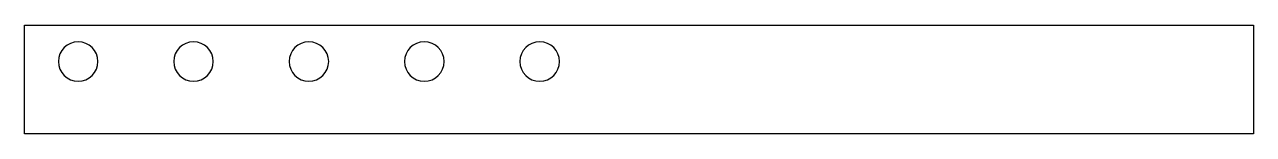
# Model space of a CAD drawing. Header units: metres. Extents: x 142 to 1206, y 715 to 810.
import ezdxf

# ---------------------------------------------------------------- set-up
doc = ezdxf.new("R2010")
doc.units = ezdxf.units.M

msp = doc.modelspace()

# ---------------------------------------------------------------- linework, layer by layer
at = {"layer": 'OuterContour'}
msp.add_lwpolyline([(141.5, 809.7), (1206.5, 809.7), (1206.5, 714.9), (141.5, 714.9)], close=True, dxfattribs=at)
for points in [[(170.8, 777.9, 1), (205.1, 777.9, 1)], [(270.8, 777.9, 1), (305.1, 777.9, 1)], [(370.8, 777.9, 1), (405.1, 777.9, 1)], [(470.8, 777.9, 1), (505.1, 777.9, 1)], [(570.8, 777.9, 1), (605.1, 777.9, 1)]]:
    msp.add_lwpolyline(points, format="xyb", close=True, dxfattribs=at)

doc.saveas('drawing.dxf')
